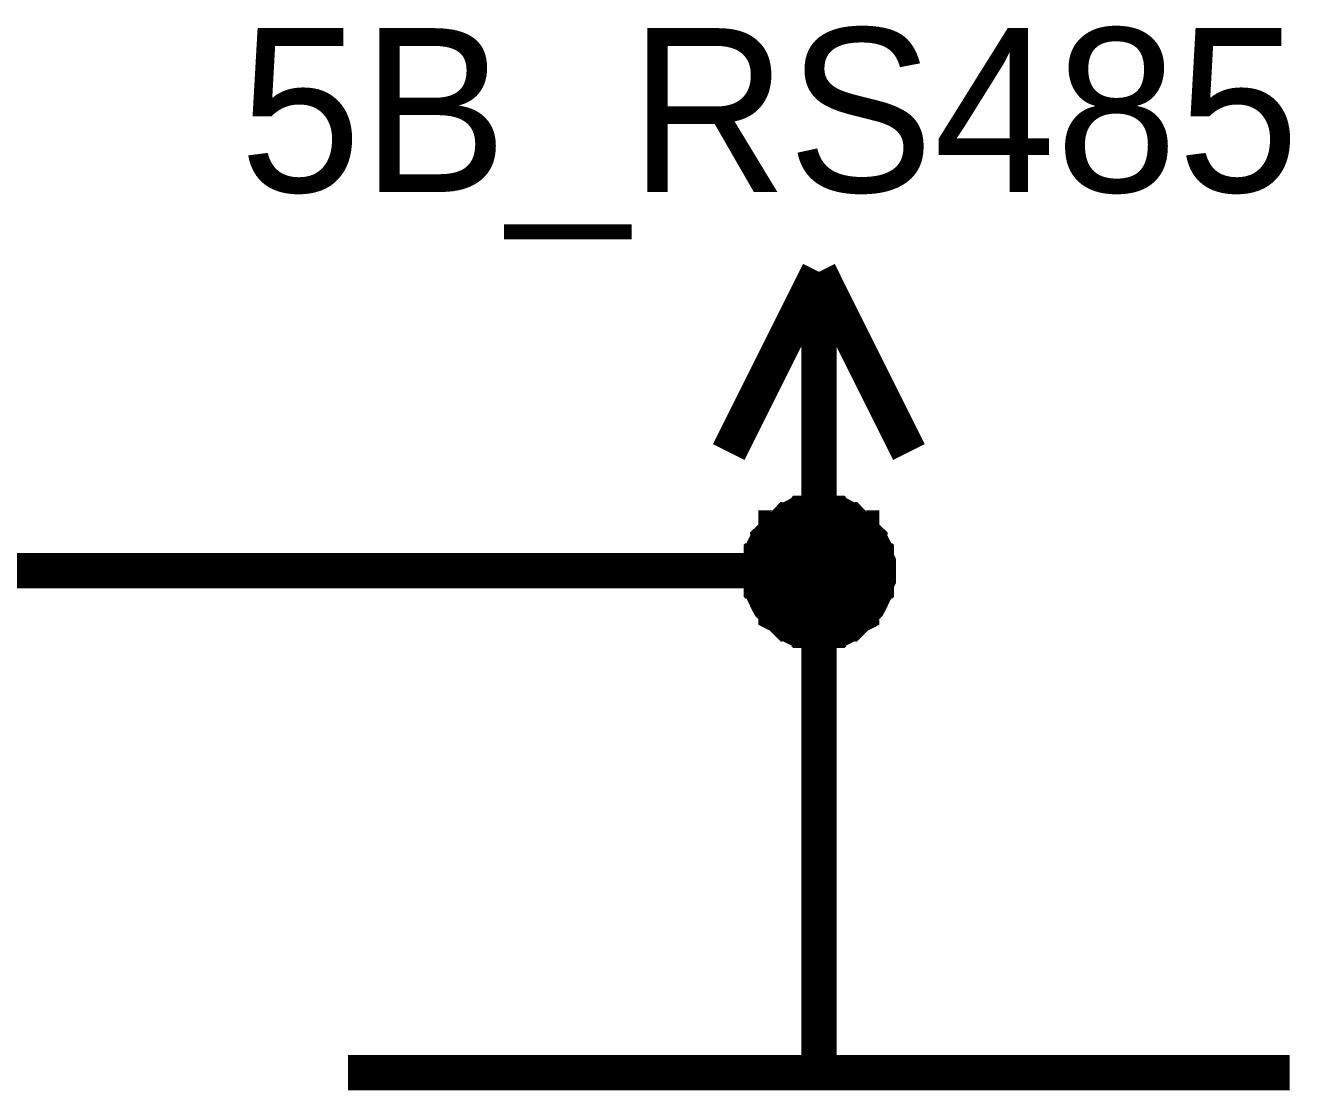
# Model space of a CAD drawing. Extents: x 0 to 594, y 0 to 420.
# Drawn here: x 353.25 to 364.12, y 228.09 to 237.12 of the extents above; entities that cross this region are included whole.
import ezdxf

# ---------------------------------------------------------------- set-up
doc = ezdxf.new("R2010")
doc.units = 0
doc.layers.add('SHEET', color=255, linetype='CONTINUOUS')

msp = doc.modelspace()

# ---------------------------------------------------------------- linework, layer by layer
at = {"layer": 'SHEET'}
for points, const_width in [([(359.981, 235.034), (359.216, 233.505)], 0.3), ([(359.981, 235.034), (360.745, 233.505)], 0.3), ([(359.981, 232.498), (359.981, 235.034)], 0.3), ([(359.477, 232.498), (359.477, 232.515), (359.477, 232.55), (359.477, 232.567), (359.494, 232.602), (359.494, 232.619), (359.494, 232.654), (359.512, 232.671), (359.512, 232.689), (359.529, 232.723), (359.546, 232.741), (359.546, 232.758), (359.564, 232.775), (359.581, 232.793), (359.599, 232.81), (359.616, 232.828), (359.616, 232.862), (359.651, 232.862), (359.668, 232.88), (359.685, 232.897), (359.703, 232.914), (359.72, 232.932), (359.737, 232.932), (359.755, 232.949), (359.79, 232.967), (359.807, 232.967), (359.824, 232.984), (359.859, 232.984), (359.876, 232.984), (359.911, 233.001), (359.928, 233.001), (359.963, 233.001), (359.981, 233.001)], 0.3), ([(359.477, 232.498), (359.477, 232.515), (359.477, 232.55), (359.477, 232.567), (359.494, 232.602), (359.494, 232.619), (359.494, 232.654), (359.512, 232.671), (359.512, 232.689), (359.529, 232.723), (359.546, 232.741), (359.546, 232.758), (359.564, 232.775), (359.581, 232.793), (359.599, 232.81), (359.616, 232.828), (359.616, 232.862), (359.651, 232.862), (359.668, 232.88), (359.685, 232.897), (359.703, 232.914), (359.72, 232.932), (359.737, 232.932), (359.755, 232.949), (359.79, 232.967), (359.807, 232.967), (359.824, 232.984), (359.859, 232.984), (359.876, 232.984), (359.911, 233.001), (359.928, 233.001), (359.963, 233.001), (359.981, 233.001)], 0.3), ([(359.477, 232.498), (359.477, 232.515), (359.477, 232.55), (359.477, 232.567), (359.494, 232.602), (359.494, 232.619), (359.494, 232.654), (359.512, 232.671), (359.512, 232.689), (359.529, 232.723), (359.546, 232.741), (359.546, 232.758), (359.564, 232.775), (359.581, 232.793), (359.599, 232.81), (359.616, 232.828), (359.616, 232.862), (359.651, 232.862), (359.668, 232.88), (359.685, 232.897), (359.703, 232.914), (359.72, 232.932), (359.737, 232.932), (359.755, 232.949), (359.79, 232.967), (359.807, 232.967), (359.824, 232.984), (359.859, 232.984), (359.876, 232.984), (359.911, 233.001), (359.928, 233.001), (359.963, 233.001), (359.981, 233.001)], 0.3), ([(359.477, 232.498), (359.477, 232.515), (359.477, 232.55), (359.477, 232.567), (359.494, 232.602), (359.494, 232.619), (359.494, 232.654), (359.512, 232.671), (359.512, 232.689), (359.529, 232.723), (359.546, 232.741), (359.546, 232.758), (359.564, 232.775), (359.581, 232.793), (359.599, 232.81), (359.616, 232.828), (359.616, 232.862), (359.651, 232.862), (359.668, 232.88), (359.685, 232.897), (359.703, 232.914), (359.72, 232.932), (359.737, 232.932), (359.755, 232.949), (359.79, 232.967), (359.807, 232.967), (359.824, 232.984), (359.859, 232.984), (359.876, 232.984), (359.911, 233.001), (359.928, 233.001), (359.963, 233.001), (359.981, 233.001)], 0.3), ([(359.477, 232.498), (359.477, 232.515), (359.477, 232.55), (359.477, 232.567), (359.494, 232.602), (359.494, 232.619), (359.494, 232.654), (359.512, 232.671), (359.512, 232.689), (359.529, 232.723), (359.546, 232.741), (359.546, 232.758), (359.564, 232.775), (359.581, 232.793), (359.599, 232.81), (359.616, 232.828), (359.616, 232.862), (359.651, 232.862), (359.668, 232.88), (359.685, 232.897), (359.703, 232.914), (359.72, 232.932), (359.737, 232.932), (359.755, 232.949), (359.79, 232.967), (359.807, 232.967), (359.824, 232.984), (359.859, 232.984), (359.876, 232.984), (359.911, 233.001), (359.928, 233.001), (359.963, 233.001), (359.981, 233.001)], 0.3), ([(359.477, 232.498), (359.477, 232.515), (359.477, 232.55), (359.477, 232.567), (359.494, 232.602), (359.494, 232.619), (359.494, 232.654), (359.512, 232.671), (359.512, 232.689), (359.529, 232.723), (359.546, 232.741), (359.546, 232.758), (359.564, 232.775), (359.581, 232.793), (359.599, 232.81), (359.616, 232.828), (359.616, 232.862), (359.651, 232.862), (359.668, 232.88), (359.685, 232.897), (359.703, 232.914), (359.72, 232.932), (359.737, 232.932), (359.755, 232.949), (359.79, 232.967), (359.807, 232.967), (359.824, 232.984), (359.859, 232.984), (359.876, 232.984), (359.911, 233.001), (359.928, 233.001), (359.963, 233.001), (359.981, 233.001)], 0.3), ([(359.477, 232.498), (359.477, 232.515), (359.477, 232.55), (359.477, 232.567), (359.494, 232.602), (359.494, 232.619), (359.494, 232.654), (359.512, 232.671), (359.512, 232.689), (359.529, 232.723), (359.546, 232.741), (359.546, 232.758), (359.564, 232.775), (359.581, 232.793), (359.599, 232.81), (359.616, 232.828), (359.616, 232.862), (359.651, 232.862), (359.668, 232.88), (359.685, 232.897), (359.703, 232.914), (359.72, 232.932), (359.737, 232.932), (359.755, 232.949), (359.79, 232.967), (359.807, 232.967), (359.824, 232.984), (359.859, 232.984), (359.876, 232.984), (359.911, 233.001), (359.928, 233.001), (359.963, 233.001), (359.981, 233.001)], 0.3), ([(359.981, 233.001), (359.981, 233.001)], 0.3), ([(359.981, 233.001), (359.998, 233.001), (360.033, 233.001), (360.05, 233.001), (360.085, 232.984), (360.102, 232.984), (360.137, 232.984), (360.154, 232.967), (360.172, 232.967), (360.206, 232.949), (360.224, 232.932), (360.241, 232.932), (360.258, 232.914), (360.276, 232.897), (360.293, 232.88), (360.31, 232.862), (360.345, 232.862), (360.345, 232.828), (360.363, 232.81), (360.38, 232.793), (360.397, 232.775), (360.415, 232.758), (360.415, 232.741), (360.432, 232.723), (360.449, 232.689), (360.449, 232.671), (360.467, 232.654), (360.467, 232.619), (360.467, 232.602), (360.484, 232.567), (360.484, 232.55), (360.484, 232.515), (360.484, 232.498)], 0.3), ([(359.981, 233.001), (359.981, 233.001)], 0.3), ([(359.981, 233.001), (359.998, 233.001), (360.033, 233.001), (360.05, 233.001), (360.085, 232.984), (360.102, 232.984), (360.137, 232.984), (360.154, 232.967), (360.172, 232.967), (360.206, 232.949), (360.224, 232.932), (360.241, 232.932), (360.258, 232.914), (360.276, 232.897), (360.293, 232.88), (360.31, 232.862), (360.345, 232.862), (360.345, 232.828), (360.363, 232.81), (360.38, 232.793), (360.397, 232.775), (360.415, 232.758), (360.415, 232.741), (360.432, 232.723), (360.449, 232.689), (360.449, 232.671), (360.467, 232.654), (360.467, 232.619), (360.467, 232.602), (360.484, 232.567), (360.484, 232.55), (360.484, 232.515), (360.484, 232.498)], 0.3), ([(359.981, 233.001), (359.981, 233.001)], 0.3), ([(359.981, 233.001), (359.998, 233.001), (360.033, 233.001), (360.05, 233.001), (360.085, 232.984), (360.102, 232.984), (360.137, 232.984), (360.154, 232.967), (360.172, 232.967), (360.206, 232.949), (360.224, 232.932), (360.241, 232.932), (360.258, 232.914), (360.276, 232.897), (360.293, 232.88), (360.31, 232.862), (360.345, 232.862), (360.345, 232.828), (360.363, 232.81), (360.38, 232.793), (360.397, 232.775), (360.415, 232.758), (360.415, 232.741), (360.432, 232.723), (360.449, 232.689), (360.449, 232.671), (360.467, 232.654), (360.467, 232.619), (360.467, 232.602), (360.484, 232.567), (360.484, 232.55), (360.484, 232.515), (360.484, 232.498)], 0.3), ([(359.981, 233.001), (359.981, 233.001)], 0.3), ([(359.981, 233.001), (359.998, 233.001), (360.033, 233.001), (360.05, 233.001), (360.085, 232.984), (360.102, 232.984), (360.137, 232.984), (360.154, 232.967), (360.172, 232.967), (360.206, 232.949), (360.224, 232.932), (360.241, 232.932), (360.258, 232.914), (360.276, 232.897), (360.293, 232.88), (360.31, 232.862), (360.345, 232.862), (360.345, 232.828), (360.363, 232.81), (360.38, 232.793), (360.397, 232.775), (360.415, 232.758), (360.415, 232.741), (360.432, 232.723), (360.449, 232.689), (360.449, 232.671), (360.467, 232.654), (360.467, 232.619), (360.467, 232.602), (360.484, 232.567), (360.484, 232.55), (360.484, 232.515), (360.484, 232.498)], 0.3), ([(359.981, 233.001), (359.981, 233.001)], 0.3), ([(359.981, 233.001), (359.998, 233.001), (360.033, 233.001), (360.05, 233.001), (360.085, 232.984), (360.102, 232.984), (360.137, 232.984), (360.154, 232.967), (360.172, 232.967), (360.206, 232.949), (360.224, 232.932), (360.241, 232.932), (360.258, 232.914), (360.276, 232.897), (360.293, 232.88), (360.31, 232.862), (360.345, 232.862), (360.345, 232.828), (360.363, 232.81), (360.38, 232.793), (360.397, 232.775), (360.415, 232.758), (360.415, 232.741), (360.432, 232.723), (360.449, 232.689), (360.449, 232.671), (360.467, 232.654), (360.467, 232.619), (360.467, 232.602), (360.484, 232.567), (360.484, 232.55), (360.484, 232.515), (360.484, 232.498)], 0.3), ([(359.981, 233.001), (359.981, 233.001)], 0.3), ([(359.981, 233.001), (359.998, 233.001), (360.033, 233.001), (360.05, 233.001), (360.085, 232.984), (360.102, 232.984), (360.137, 232.984), (360.154, 232.967), (360.172, 232.967), (360.206, 232.949), (360.224, 232.932), (360.241, 232.932), (360.258, 232.914), (360.276, 232.897), (360.293, 232.88), (360.31, 232.862), (360.345, 232.862), (360.345, 232.828), (360.363, 232.81), (360.38, 232.793), (360.397, 232.775), (360.415, 232.758), (360.415, 232.741), (360.432, 232.723), (360.449, 232.689), (360.449, 232.671), (360.467, 232.654), (360.467, 232.619), (360.467, 232.602), (360.484, 232.567), (360.484, 232.55), (360.484, 232.515), (360.484, 232.498)], 0.3), ([(359.981, 233.001), (359.981, 233.001)], 0.3), ([(359.981, 233.001), (359.998, 233.001), (360.033, 233.001), (360.05, 233.001), (360.085, 232.984), (360.102, 232.984), (360.137, 232.984), (360.154, 232.967), (360.172, 232.967), (360.206, 232.949), (360.224, 232.932), (360.241, 232.932), (360.258, 232.914), (360.276, 232.897), (360.293, 232.88), (360.31, 232.862), (360.345, 232.862), (360.345, 232.828), (360.363, 232.81), (360.38, 232.793), (360.397, 232.775), (360.415, 232.758), (360.415, 232.741), (360.432, 232.723), (360.449, 232.689), (360.449, 232.671), (360.467, 232.654), (360.467, 232.619), (360.467, 232.602), (360.484, 232.567), (360.484, 232.55), (360.484, 232.515), (360.484, 232.498)], 0.3), ([(359.477, 232.498), (359.477, 232.515), (359.477, 232.55), (359.477, 232.567), (359.494, 232.602), (359.494, 232.619), (359.494, 232.654), (359.512, 232.671), (359.512, 232.689), (359.529, 232.723), (359.546, 232.741), (359.546, 232.758), (359.564, 232.775), (359.581, 232.793), (359.599, 232.81), (359.616, 232.828), (359.616, 232.862), (359.651, 232.862), (359.668, 232.88), (359.685, 232.897), (359.703, 232.914), (359.72, 232.932), (359.737, 232.932), (359.755, 232.949), (359.79, 232.967), (359.807, 232.967), (359.824, 232.984), (359.859, 232.984), (359.876, 232.984), (359.911, 233.001), (359.928, 233.001), (359.963, 233.001), (359.981, 233.001)], 0.0991), ([(359.477, 232.498), (359.477, 232.515), (359.477, 232.55), (359.477, 232.567), (359.494, 232.602), (359.494, 232.619), (359.494, 232.654), (359.512, 232.671), (359.512, 232.689), (359.529, 232.723), (359.546, 232.741), (359.546, 232.758), (359.564, 232.775), (359.581, 232.793), (359.599, 232.81), (359.616, 232.828), (359.616, 232.862), (359.651, 232.862), (359.668, 232.88), (359.685, 232.897), (359.703, 232.914), (359.72, 232.932), (359.737, 232.932), (359.755, 232.949), (359.79, 232.967), (359.807, 232.967), (359.824, 232.984), (359.859, 232.984), (359.876, 232.984), (359.911, 233.001), (359.928, 233.001), (359.963, 233.001), (359.981, 233.001)], 0.0991), ([(359.477, 232.498), (359.477, 232.515), (359.477, 232.55), (359.477, 232.567), (359.494, 232.602), (359.494, 232.619), (359.494, 232.654), (359.512, 232.671), (359.512, 232.689), (359.529, 232.723), (359.546, 232.741), (359.546, 232.758), (359.564, 232.775), (359.581, 232.793), (359.599, 232.81), (359.616, 232.828), (359.616, 232.862), (359.651, 232.862), (359.668, 232.88), (359.685, 232.897), (359.703, 232.914), (359.72, 232.932), (359.737, 232.932), (359.755, 232.949), (359.79, 232.967), (359.807, 232.967), (359.824, 232.984), (359.859, 232.984), (359.876, 232.984), (359.911, 233.001), (359.928, 233.001), (359.963, 233.001), (359.981, 233.001)], 0.0991), ([(359.477, 232.498), (359.477, 232.515), (359.477, 232.55), (359.477, 232.567), (359.494, 232.602), (359.494, 232.619), (359.494, 232.654), (359.512, 232.671), (359.512, 232.689), (359.529, 232.723), (359.546, 232.741), (359.546, 232.758), (359.564, 232.775), (359.581, 232.793), (359.599, 232.81), (359.616, 232.828), (359.616, 232.862), (359.651, 232.862), (359.668, 232.88), (359.685, 232.897), (359.703, 232.914), (359.72, 232.932), (359.737, 232.932), (359.755, 232.949), (359.79, 232.967), (359.807, 232.967), (359.824, 232.984), (359.859, 232.984), (359.876, 232.984), (359.911, 233.001), (359.928, 233.001), (359.963, 233.001), (359.981, 233.001)], 0.0991), ([(359.477, 232.498), (359.477, 232.515), (359.477, 232.55), (359.477, 232.567), (359.494, 232.602), (359.494, 232.619), (359.494, 232.654), (359.512, 232.671), (359.512, 232.689), (359.529, 232.723), (359.546, 232.741), (359.546, 232.758), (359.564, 232.775), (359.581, 232.793), (359.599, 232.81), (359.616, 232.828), (359.616, 232.862), (359.651, 232.862), (359.668, 232.88), (359.685, 232.897), (359.703, 232.914), (359.72, 232.932), (359.737, 232.932), (359.755, 232.949), (359.79, 232.967), (359.807, 232.967), (359.824, 232.984), (359.859, 232.984), (359.876, 232.984), (359.911, 233.001), (359.928, 233.001), (359.963, 233.001), (359.981, 233.001)], 0.0991), ([(359.477, 232.498), (359.477, 232.515), (359.477, 232.55), (359.477, 232.567), (359.494, 232.602), (359.494, 232.619), (359.494, 232.654), (359.512, 232.671), (359.512, 232.689), (359.529, 232.723), (359.546, 232.741), (359.546, 232.758), (359.564, 232.775), (359.581, 232.793), (359.599, 232.81), (359.616, 232.828), (359.616, 232.862), (359.651, 232.862), (359.668, 232.88), (359.685, 232.897), (359.703, 232.914), (359.72, 232.932), (359.737, 232.932), (359.755, 232.949), (359.79, 232.967), (359.807, 232.967), (359.824, 232.984), (359.859, 232.984), (359.876, 232.984), (359.911, 233.001), (359.928, 233.001), (359.963, 233.001), (359.981, 233.001)], 0.0991), ([(359.477, 232.498), (359.477, 232.515), (359.477, 232.55), (359.477, 232.567), (359.494, 232.602), (359.494, 232.619), (359.494, 232.654), (359.512, 232.671), (359.512, 232.689), (359.529, 232.723), (359.546, 232.741), (359.546, 232.758), (359.564, 232.775), (359.581, 232.793), (359.599, 232.81), (359.616, 232.828), (359.616, 232.862), (359.651, 232.862), (359.668, 232.88), (359.685, 232.897), (359.703, 232.914), (359.72, 232.932), (359.737, 232.932), (359.755, 232.949), (359.79, 232.967), (359.807, 232.967), (359.824, 232.984), (359.859, 232.984), (359.876, 232.984), (359.911, 233.001), (359.928, 233.001), (359.963, 233.001), (359.981, 233.001)], 0.0991), ([(359.981, 233.001), (359.981, 233.001)], 0.0991), ([(359.981, 233.001), (359.998, 233.001), (360.033, 233.001), (360.05, 233.001), (360.085, 232.984), (360.102, 232.984), (360.137, 232.984), (360.154, 232.967), (360.172, 232.967), (360.206, 232.949), (360.224, 232.932), (360.241, 232.932), (360.258, 232.914), (360.276, 232.897), (360.293, 232.88), (360.31, 232.862), (360.345, 232.862), (360.345, 232.828), (360.363, 232.81), (360.38, 232.793), (360.397, 232.775), (360.415, 232.758), (360.415, 232.741), (360.432, 232.723), (360.449, 232.689), (360.449, 232.671), (360.467, 232.654), (360.467, 232.619), (360.467, 232.602), (360.484, 232.567), (360.484, 232.55), (360.484, 232.515), (360.484, 232.498)], 0.0991), ([(359.981, 233.001), (359.981, 233.001)], 0.0991), ([(359.981, 233.001), (359.998, 233.001), (360.033, 233.001), (360.05, 233.001), (360.085, 232.984), (360.102, 232.984), (360.137, 232.984), (360.154, 232.967), (360.172, 232.967), (360.206, 232.949), (360.224, 232.932), (360.241, 232.932), (360.258, 232.914), (360.276, 232.897), (360.293, 232.88), (360.31, 232.862), (360.345, 232.862), (360.345, 232.828), (360.363, 232.81), (360.38, 232.793), (360.397, 232.775), (360.415, 232.758), (360.415, 232.741), (360.432, 232.723), (360.449, 232.689), (360.449, 232.671), (360.467, 232.654), (360.467, 232.619), (360.467, 232.602), (360.484, 232.567), (360.484, 232.55), (360.484, 232.515), (360.484, 232.498)], 0.0991), ([(359.981, 233.001), (359.981, 233.001)], 0.0991), ([(359.981, 233.001), (359.998, 233.001), (360.033, 233.001), (360.05, 233.001), (360.085, 232.984), (360.102, 232.984), (360.137, 232.984), (360.154, 232.967), (360.172, 232.967), (360.206, 232.949), (360.224, 232.932), (360.241, 232.932), (360.258, 232.914), (360.276, 232.897), (360.293, 232.88), (360.31, 232.862), (360.345, 232.862), (360.345, 232.828), (360.363, 232.81), (360.38, 232.793), (360.397, 232.775), (360.415, 232.758), (360.415, 232.741), (360.432, 232.723), (360.449, 232.689), (360.449, 232.671), (360.467, 232.654), (360.467, 232.619), (360.467, 232.602), (360.484, 232.567), (360.484, 232.55), (360.484, 232.515), (360.484, 232.498)], 0.0991), ([(359.981, 233.001), (359.981, 233.001)], 0.0991), ([(359.981, 233.001), (359.998, 233.001), (360.033, 233.001), (360.05, 233.001), (360.085, 232.984), (360.102, 232.984), (360.137, 232.984), (360.154, 232.967), (360.172, 232.967), (360.206, 232.949), (360.224, 232.932), (360.241, 232.932), (360.258, 232.914), (360.276, 232.897), (360.293, 232.88), (360.31, 232.862), (360.345, 232.862), (360.345, 232.828), (360.363, 232.81), (360.38, 232.793), (360.397, 232.775), (360.415, 232.758), (360.415, 232.741), (360.432, 232.723), (360.449, 232.689), (360.449, 232.671), (360.467, 232.654), (360.467, 232.619), (360.467, 232.602), (360.484, 232.567), (360.484, 232.55), (360.484, 232.515), (360.484, 232.498)], 0.0991), ([(359.981, 233.001), (359.981, 233.001)], 0.0991), ([(359.981, 233.001), (359.998, 233.001), (360.033, 233.001), (360.05, 233.001), (360.085, 232.984), (360.102, 232.984), (360.137, 232.984), (360.154, 232.967), (360.172, 232.967), (360.206, 232.949), (360.224, 232.932), (360.241, 232.932), (360.258, 232.914), (360.276, 232.897), (360.293, 232.88), (360.31, 232.862), (360.345, 232.862), (360.345, 232.828), (360.363, 232.81), (360.38, 232.793), (360.397, 232.775), (360.415, 232.758), (360.415, 232.741), (360.432, 232.723), (360.449, 232.689), (360.449, 232.671), (360.467, 232.654), (360.467, 232.619), (360.467, 232.602), (360.484, 232.567), (360.484, 232.55), (360.484, 232.515), (360.484, 232.498)], 0.0991), ([(359.981, 233.001), (359.981, 233.001)], 0.0991), ([(359.981, 233.001), (359.998, 233.001), (360.033, 233.001), (360.05, 233.001), (360.085, 232.984), (360.102, 232.984), (360.137, 232.984), (360.154, 232.967), (360.172, 232.967), (360.206, 232.949), (360.224, 232.932), (360.241, 232.932), (360.258, 232.914), (360.276, 232.897), (360.293, 232.88), (360.31, 232.862), (360.345, 232.862), (360.345, 232.828), (360.363, 232.81), (360.38, 232.793), (360.397, 232.775), (360.415, 232.758), (360.415, 232.741), (360.432, 232.723), (360.449, 232.689), (360.449, 232.671), (360.467, 232.654), (360.467, 232.619), (360.467, 232.602), (360.484, 232.567), (360.484, 232.55), (360.484, 232.515), (360.484, 232.498)], 0.0991), ([(359.981, 233.001), (359.981, 233.001)], 0.0991), ([(359.981, 233.001), (359.998, 233.001), (360.033, 233.001), (360.05, 233.001), (360.085, 232.984), (360.102, 232.984), (360.137, 232.984), (360.154, 232.967), (360.172, 232.967), (360.206, 232.949), (360.224, 232.932), (360.241, 232.932), (360.258, 232.914), (360.276, 232.897), (360.293, 232.88), (360.31, 232.862), (360.345, 232.862), (360.345, 232.828), (360.363, 232.81), (360.38, 232.793), (360.397, 232.775), (360.415, 232.758), (360.415, 232.741), (360.432, 232.723), (360.449, 232.689), (360.449, 232.671), (360.467, 232.654), (360.467, 232.619), (360.467, 232.602), (360.484, 232.567), (360.484, 232.55), (360.484, 232.515), (360.484, 232.498)], 0.0991), ([(359.981, 232.498), (347.478, 232.498)], 0.3), ([(359.981, 231.976), (359.963, 231.976), (359.928, 231.976), (359.911, 231.976), (359.876, 231.994), (359.859, 231.994), (359.824, 231.994), (359.807, 232.011), (359.79, 232.011), (359.755, 232.028), (359.737, 232.046), (359.72, 232.046), (359.703, 232.063), (359.685, 232.081), (359.668, 232.098), (359.651, 232.115), (359.616, 232.133), (359.616, 232.15), (359.599, 232.167), (359.581, 232.185), (359.564, 232.202), (359.546, 232.237), (359.546, 232.254), (359.529, 232.272), (359.512, 232.306), (359.512, 232.324), (359.494, 232.341), (359.494, 232.376), (359.494, 232.393), (359.477, 232.428), (359.477, 232.445), (359.477, 232.48), (359.477, 232.498)], 0.3), ([(359.477, 232.498), (359.477, 232.498)], 0.3), ([(359.981, 231.976), (359.963, 231.976), (359.928, 231.976), (359.911, 231.976), (359.876, 231.994), (359.859, 231.994), (359.824, 231.994), (359.807, 232.011), (359.79, 232.011), (359.755, 232.028), (359.737, 232.046), (359.72, 232.046), (359.703, 232.063), (359.685, 232.081), (359.668, 232.098), (359.651, 232.115), (359.616, 232.133), (359.616, 232.15), (359.599, 232.167), (359.581, 232.185), (359.564, 232.202), (359.546, 232.237), (359.546, 232.254), (359.529, 232.272), (359.512, 232.306), (359.512, 232.324), (359.494, 232.341), (359.494, 232.376), (359.494, 232.393), (359.477, 232.428), (359.477, 232.445), (359.477, 232.48), (359.477, 232.498)], 0.3), ([(359.477, 232.498), (359.477, 232.498)], 0.3), ([(359.981, 231.976), (359.963, 231.976), (359.928, 231.976), (359.911, 231.976), (359.876, 231.994), (359.859, 231.994), (359.824, 231.994), (359.807, 232.011), (359.79, 232.011), (359.755, 232.028), (359.737, 232.046), (359.72, 232.046), (359.703, 232.063), (359.685, 232.081), (359.668, 232.098), (359.651, 232.115), (359.616, 232.133), (359.616, 232.15), (359.599, 232.167), (359.581, 232.185), (359.564, 232.202), (359.546, 232.237), (359.546, 232.254), (359.529, 232.272), (359.512, 232.306), (359.512, 232.324), (359.494, 232.341), (359.494, 232.376), (359.494, 232.393), (359.477, 232.428), (359.477, 232.445), (359.477, 232.48), (359.477, 232.498)], 0.3), ([(359.477, 232.498), (359.477, 232.498)], 0.3), ([(359.981, 231.976), (359.963, 231.976), (359.928, 231.976), (359.911, 231.976), (359.876, 231.994), (359.859, 231.994), (359.824, 231.994), (359.807, 232.011), (359.79, 232.011), (359.755, 232.028), (359.737, 232.046), (359.72, 232.046), (359.703, 232.063), (359.685, 232.081), (359.668, 232.098), (359.651, 232.115), (359.616, 232.133), (359.616, 232.15), (359.599, 232.167), (359.581, 232.185), (359.564, 232.202), (359.546, 232.237), (359.546, 232.254), (359.529, 232.272), (359.512, 232.306), (359.512, 232.324), (359.494, 232.341), (359.494, 232.376), (359.494, 232.393), (359.477, 232.428), (359.477, 232.445), (359.477, 232.48), (359.477, 232.498)], 0.3), ([(359.477, 232.498), (359.477, 232.498)], 0.3), ([(359.981, 231.976), (359.963, 231.976), (359.928, 231.976), (359.911, 231.976), (359.876, 231.994), (359.859, 231.994), (359.824, 231.994), (359.807, 232.011), (359.79, 232.011), (359.755, 232.028), (359.737, 232.046), (359.72, 232.046), (359.703, 232.063), (359.685, 232.081), (359.668, 232.098), (359.651, 232.115), (359.616, 232.133), (359.616, 232.15), (359.599, 232.167), (359.581, 232.185), (359.564, 232.202), (359.546, 232.237), (359.546, 232.254), (359.529, 232.272), (359.512, 232.306), (359.512, 232.324), (359.494, 232.341), (359.494, 232.376), (359.494, 232.393), (359.477, 232.428), (359.477, 232.445), (359.477, 232.48), (359.477, 232.498)], 0.3), ([(359.477, 232.498), (359.477, 232.498)], 0.3), ([(359.981, 231.976), (359.963, 231.976), (359.928, 231.976), (359.911, 231.976), (359.876, 231.994), (359.859, 231.994), (359.824, 231.994), (359.807, 232.011), (359.79, 232.011), (359.755, 232.028), (359.737, 232.046), (359.72, 232.046), (359.703, 232.063), (359.685, 232.081), (359.668, 232.098), (359.651, 232.115), (359.616, 232.133), (359.616, 232.15), (359.599, 232.167), (359.581, 232.185), (359.564, 232.202), (359.546, 232.237), (359.546, 232.254), (359.529, 232.272), (359.512, 232.306), (359.512, 232.324), (359.494, 232.341), (359.494, 232.376), (359.494, 232.393), (359.477, 232.428), (359.477, 232.445), (359.477, 232.48), (359.477, 232.498)], 0.3), ([(359.477, 232.498), (359.477, 232.498)], 0.3), ([(359.981, 231.976), (359.963, 231.976), (359.928, 231.976), (359.911, 231.976), (359.876, 231.994), (359.859, 231.994), (359.824, 231.994), (359.807, 232.011), (359.79, 232.011), (359.755, 232.028), (359.737, 232.046), (359.72, 232.046), (359.703, 232.063), (359.685, 232.081), (359.668, 232.098), (359.651, 232.115), (359.616, 232.133), (359.616, 232.15), (359.599, 232.167), (359.581, 232.185), (359.564, 232.202), (359.546, 232.237), (359.546, 232.254), (359.529, 232.272), (359.512, 232.306), (359.512, 232.324), (359.494, 232.341), (359.494, 232.376), (359.494, 232.393), (359.477, 232.428), (359.477, 232.445), (359.477, 232.48), (359.477, 232.498)], 0.3), ([(359.477, 232.498), (359.477, 232.498)], 0.3), ([(359.981, 231.976), (359.963, 231.976), (359.928, 231.976), (359.911, 231.976), (359.876, 231.994), (359.859, 231.994), (359.824, 231.994), (359.807, 232.011), (359.79, 232.011), (359.755, 232.028), (359.737, 232.046), (359.72, 232.046), (359.703, 232.063), (359.685, 232.081), (359.668, 232.098), (359.651, 232.115), (359.616, 232.133), (359.616, 232.15), (359.599, 232.167), (359.581, 232.185), (359.564, 232.202), (359.546, 232.237), (359.546, 232.254), (359.529, 232.272), (359.512, 232.306), (359.512, 232.324), (359.494, 232.341), (359.494, 232.376), (359.494, 232.393), (359.477, 232.428), (359.477, 232.445), (359.477, 232.48), (359.477, 232.498)], 0.0991), ([(359.477, 232.498), (359.477, 232.498)], 0.0991), ([(359.981, 231.976), (359.963, 231.976), (359.928, 231.976), (359.911, 231.976), (359.876, 231.994), (359.859, 231.994), (359.824, 231.994), (359.807, 232.011), (359.79, 232.011), (359.755, 232.028), (359.737, 232.046), (359.72, 232.046), (359.703, 232.063), (359.685, 232.081), (359.668, 232.098), (359.651, 232.115), (359.616, 232.133), (359.616, 232.15), (359.599, 232.167), (359.581, 232.185), (359.564, 232.202), (359.546, 232.237), (359.546, 232.254), (359.529, 232.272), (359.512, 232.306), (359.512, 232.324), (359.494, 232.341), (359.494, 232.376), (359.494, 232.393), (359.477, 232.428), (359.477, 232.445), (359.477, 232.48), (359.477, 232.498)], 0.0991), ([(359.477, 232.498), (359.477, 232.498)], 0.0991), ([(359.981, 231.976), (359.963, 231.976), (359.928, 231.976), (359.911, 231.976), (359.876, 231.994), (359.859, 231.994), (359.824, 231.994), (359.807, 232.011), (359.79, 232.011), (359.755, 232.028), (359.737, 232.046), (359.72, 232.046), (359.703, 232.063), (359.685, 232.081), (359.668, 232.098), (359.651, 232.115), (359.616, 232.133), (359.616, 232.15), (359.599, 232.167), (359.581, 232.185), (359.564, 232.202), (359.546, 232.237), (359.546, 232.254), (359.529, 232.272), (359.512, 232.306), (359.512, 232.324), (359.494, 232.341), (359.494, 232.376), (359.494, 232.393), (359.477, 232.428), (359.477, 232.445), (359.477, 232.48), (359.477, 232.498)], 0.0991), ([(359.477, 232.498), (359.477, 232.498)], 0.0991), ([(359.981, 231.976), (359.963, 231.976), (359.928, 231.976), (359.911, 231.976), (359.876, 231.994), (359.859, 231.994), (359.824, 231.994), (359.807, 232.011), (359.79, 232.011), (359.755, 232.028), (359.737, 232.046), (359.72, 232.046), (359.703, 232.063), (359.685, 232.081), (359.668, 232.098), (359.651, 232.115), (359.616, 232.133), (359.616, 232.15), (359.599, 232.167), (359.581, 232.185), (359.564, 232.202), (359.546, 232.237), (359.546, 232.254), (359.529, 232.272), (359.512, 232.306), (359.512, 232.324), (359.494, 232.341), (359.494, 232.376), (359.494, 232.393), (359.477, 232.428), (359.477, 232.445), (359.477, 232.48), (359.477, 232.498)], 0.0991), ([(359.477, 232.498), (359.477, 232.498)], 0.0991), ([(359.981, 231.976), (359.963, 231.976), (359.928, 231.976), (359.911, 231.976), (359.876, 231.994), (359.859, 231.994), (359.824, 231.994), (359.807, 232.011), (359.79, 232.011), (359.755, 232.028), (359.737, 232.046), (359.72, 232.046), (359.703, 232.063), (359.685, 232.081), (359.668, 232.098), (359.651, 232.115), (359.616, 232.133), (359.616, 232.15), (359.599, 232.167), (359.581, 232.185), (359.564, 232.202), (359.546, 232.237), (359.546, 232.254), (359.529, 232.272), (359.512, 232.306), (359.512, 232.324), (359.494, 232.341), (359.494, 232.376), (359.494, 232.393), (359.477, 232.428), (359.477, 232.445), (359.477, 232.48), (359.477, 232.498)], 0.0991), ([(359.477, 232.498), (359.477, 232.498)], 0.0991), ([(359.981, 231.976), (359.963, 231.976), (359.928, 231.976), (359.911, 231.976), (359.876, 231.994), (359.859, 231.994), (359.824, 231.994), (359.807, 232.011), (359.79, 232.011), (359.755, 232.028), (359.737, 232.046), (359.72, 232.046), (359.703, 232.063), (359.685, 232.081), (359.668, 232.098), (359.651, 232.115), (359.616, 232.133), (359.616, 232.15), (359.599, 232.167), (359.581, 232.185), (359.564, 232.202), (359.546, 232.237), (359.546, 232.254), (359.529, 232.272), (359.512, 232.306), (359.512, 232.324), (359.494, 232.341), (359.494, 232.376), (359.494, 232.393), (359.477, 232.428), (359.477, 232.445), (359.477, 232.48), (359.477, 232.498)], 0.0991), ([(359.477, 232.498), (359.477, 232.498)], 0.0991), ([(359.981, 231.976), (359.963, 231.976), (359.928, 231.976), (359.911, 231.976), (359.876, 231.994), (359.859, 231.994), (359.824, 231.994), (359.807, 232.011), (359.79, 232.011), (359.755, 232.028), (359.737, 232.046), (359.72, 232.046), (359.703, 232.063), (359.685, 232.081), (359.668, 232.098), (359.651, 232.115), (359.616, 232.133), (359.616, 232.15), (359.599, 232.167), (359.581, 232.185), (359.564, 232.202), (359.546, 232.237), (359.546, 232.254), (359.529, 232.272), (359.512, 232.306), (359.512, 232.324), (359.494, 232.341), (359.494, 232.376), (359.494, 232.393), (359.477, 232.428), (359.477, 232.445), (359.477, 232.48), (359.477, 232.498)], 0.0991), ([(359.477, 232.498), (359.477, 232.498)], 0.0991), ([(360.484, 232.498), (360.484, 232.48), (360.484, 232.445), (360.484, 232.428), (360.467, 232.393), (360.467, 232.376), (360.467, 232.341), (360.449, 232.324), (360.449, 232.306), (360.432, 232.272), (360.415, 232.254), (360.415, 232.237), (360.397, 232.202), (360.38, 232.185), (360.363, 232.167), (360.345, 232.15), (360.345, 232.133), (360.31, 232.115), (360.293, 232.098), (360.276, 232.081), (360.258, 232.063), (360.241, 232.046), (360.224, 232.046), (360.206, 232.028), (360.172, 232.011), (360.154, 232.011), (360.137, 231.994), (360.102, 231.994), (360.085, 231.994), (360.05, 231.976), (360.033, 231.976), (359.998, 231.976), (359.981, 231.976)], 0.3), ([(359.981, 228.241), (359.981, 232.498)], 0.3), ([(360.484, 232.498), (360.484, 232.48), (360.484, 232.445), (360.484, 232.428), (360.467, 232.393), (360.467, 232.376), (360.467, 232.341), (360.449, 232.324), (360.449, 232.306), (360.432, 232.272), (360.415, 232.254), (360.415, 232.237), (360.397, 232.202), (360.38, 232.185), (360.363, 232.167), (360.345, 232.15), (360.345, 232.133), (360.31, 232.115), (360.293, 232.098), (360.276, 232.081), (360.258, 232.063), (360.241, 232.046), (360.224, 232.046), (360.206, 232.028), (360.172, 232.011), (360.154, 232.011), (360.137, 231.994), (360.102, 231.994), (360.085, 231.994), (360.05, 231.976), (360.033, 231.976), (359.998, 231.976), (359.981, 231.976)], 0.3), ([(360.484, 232.498), (360.484, 232.48), (360.484, 232.445), (360.484, 232.428), (360.467, 232.393), (360.467, 232.376), (360.467, 232.341), (360.449, 232.324), (360.449, 232.306), (360.432, 232.272), (360.415, 232.254), (360.415, 232.237), (360.397, 232.202), (360.38, 232.185), (360.363, 232.167), (360.345, 232.15), (360.345, 232.133), (360.31, 232.115), (360.293, 232.098), (360.276, 232.081), (360.258, 232.063), (360.241, 232.046), (360.224, 232.046), (360.206, 232.028), (360.172, 232.011), (360.154, 232.011), (360.137, 231.994), (360.102, 231.994), (360.085, 231.994), (360.05, 231.976), (360.033, 231.976), (359.998, 231.976), (359.981, 231.976)], 0.3), ([(360.484, 232.498), (360.484, 232.48), (360.484, 232.445), (360.484, 232.428), (360.467, 232.393), (360.467, 232.376), (360.467, 232.341), (360.449, 232.324), (360.449, 232.306), (360.432, 232.272), (360.415, 232.254), (360.415, 232.237), (360.397, 232.202), (360.38, 232.185), (360.363, 232.167), (360.345, 232.15), (360.345, 232.133), (360.31, 232.115), (360.293, 232.098), (360.276, 232.081), (360.258, 232.063), (360.241, 232.046), (360.224, 232.046), (360.206, 232.028), (360.172, 232.011), (360.154, 232.011), (360.137, 231.994), (360.102, 231.994), (360.085, 231.994), (360.05, 231.976), (360.033, 231.976), (359.998, 231.976), (359.981, 231.976)], 0.3), ([(360.484, 232.498), (360.484, 232.48), (360.484, 232.445), (360.484, 232.428), (360.467, 232.393), (360.467, 232.376), (360.467, 232.341), (360.449, 232.324), (360.449, 232.306), (360.432, 232.272), (360.415, 232.254), (360.415, 232.237), (360.397, 232.202), (360.38, 232.185), (360.363, 232.167), (360.345, 232.15), (360.345, 232.133), (360.31, 232.115), (360.293, 232.098), (360.276, 232.081), (360.258, 232.063), (360.241, 232.046), (360.224, 232.046), (360.206, 232.028), (360.172, 232.011), (360.154, 232.011), (360.137, 231.994), (360.102, 231.994), (360.085, 231.994), (360.05, 231.976), (360.033, 231.976), (359.998, 231.976), (359.981, 231.976)], 0.3), ([(360.484, 232.498), (360.484, 232.48), (360.484, 232.445), (360.484, 232.428), (360.467, 232.393), (360.467, 232.376), (360.467, 232.341), (360.449, 232.324), (360.449, 232.306), (360.432, 232.272), (360.415, 232.254), (360.415, 232.237), (360.397, 232.202), (360.38, 232.185), (360.363, 232.167), (360.345, 232.15), (360.345, 232.133), (360.31, 232.115), (360.293, 232.098), (360.276, 232.081), (360.258, 232.063), (360.241, 232.046), (360.224, 232.046), (360.206, 232.028), (360.172, 232.011), (360.154, 232.011), (360.137, 231.994), (360.102, 231.994), (360.085, 231.994), (360.05, 231.976), (360.033, 231.976), (359.998, 231.976), (359.981, 231.976)], 0.3), ([(360.484, 232.498), (360.484, 232.48), (360.484, 232.445), (360.484, 232.428), (360.467, 232.393), (360.467, 232.376), (360.467, 232.341), (360.449, 232.324), (360.449, 232.306), (360.432, 232.272), (360.415, 232.254), (360.415, 232.237), (360.397, 232.202), (360.38, 232.185), (360.363, 232.167), (360.345, 232.15), (360.345, 232.133), (360.31, 232.115), (360.293, 232.098), (360.276, 232.081), (360.258, 232.063), (360.241, 232.046), (360.224, 232.046), (360.206, 232.028), (360.172, 232.011), (360.154, 232.011), (360.137, 231.994), (360.102, 231.994), (360.085, 231.994), (360.05, 231.976), (360.033, 231.976), (359.998, 231.976), (359.981, 231.976)], 0.3), ([(360.484, 232.498), (360.484, 232.48), (360.484, 232.445), (360.484, 232.428), (360.467, 232.393), (360.467, 232.376), (360.467, 232.341), (360.449, 232.324), (360.449, 232.306), (360.432, 232.272), (360.415, 232.254), (360.415, 232.237), (360.397, 232.202), (360.38, 232.185), (360.363, 232.167), (360.345, 232.15), (360.345, 232.133), (360.31, 232.115), (360.293, 232.098), (360.276, 232.081), (360.258, 232.063), (360.241, 232.046), (360.224, 232.046), (360.206, 232.028), (360.172, 232.011), (360.154, 232.011), (360.137, 231.994), (360.102, 231.994), (360.085, 231.994), (360.05, 231.976), (360.033, 231.976), (359.998, 231.976), (359.981, 231.976)], 0.0991), ([(360.484, 232.498), (360.484, 232.48), (360.484, 232.445), (360.484, 232.428), (360.467, 232.393), (360.467, 232.376), (360.467, 232.341), (360.449, 232.324), (360.449, 232.306), (360.432, 232.272), (360.415, 232.254), (360.415, 232.237), (360.397, 232.202), (360.38, 232.185), (360.363, 232.167), (360.345, 232.15), (360.345, 232.133), (360.31, 232.115), (360.293, 232.098), (360.276, 232.081), (360.258, 232.063), (360.241, 232.046), (360.224, 232.046), (360.206, 232.028), (360.172, 232.011), (360.154, 232.011), (360.137, 231.994), (360.102, 231.994), (360.085, 231.994), (360.05, 231.976), (360.033, 231.976), (359.998, 231.976), (359.981, 231.976)], 0.0991), ([(360.484, 232.498), (360.484, 232.48), (360.484, 232.445), (360.484, 232.428), (360.467, 232.393), (360.467, 232.376), (360.467, 232.341), (360.449, 232.324), (360.449, 232.306), (360.432, 232.272), (360.415, 232.254), (360.415, 232.237), (360.397, 232.202), (360.38, 232.185), (360.363, 232.167), (360.345, 232.15), (360.345, 232.133), (360.31, 232.115), (360.293, 232.098), (360.276, 232.081), (360.258, 232.063), (360.241, 232.046), (360.224, 232.046), (360.206, 232.028), (360.172, 232.011), (360.154, 232.011), (360.137, 231.994), (360.102, 231.994), (360.085, 231.994), (360.05, 231.976), (360.033, 231.976), (359.998, 231.976), (359.981, 231.976)], 0.0991), ([(360.484, 232.498), (360.484, 232.48), (360.484, 232.445), (360.484, 232.428), (360.467, 232.393), (360.467, 232.376), (360.467, 232.341), (360.449, 232.324), (360.449, 232.306), (360.432, 232.272), (360.415, 232.254), (360.415, 232.237), (360.397, 232.202), (360.38, 232.185), (360.363, 232.167), (360.345, 232.15), (360.345, 232.133), (360.31, 232.115), (360.293, 232.098), (360.276, 232.081), (360.258, 232.063), (360.241, 232.046), (360.224, 232.046), (360.206, 232.028), (360.172, 232.011), (360.154, 232.011), (360.137, 231.994), (360.102, 231.994), (360.085, 231.994), (360.05, 231.976), (360.033, 231.976), (359.998, 231.976), (359.981, 231.976)], 0.0991), ([(360.484, 232.498), (360.484, 232.48), (360.484, 232.445), (360.484, 232.428), (360.467, 232.393), (360.467, 232.376), (360.467, 232.341), (360.449, 232.324), (360.449, 232.306), (360.432, 232.272), (360.415, 232.254), (360.415, 232.237), (360.397, 232.202), (360.38, 232.185), (360.363, 232.167), (360.345, 232.15), (360.345, 232.133), (360.31, 232.115), (360.293, 232.098), (360.276, 232.081), (360.258, 232.063), (360.241, 232.046), (360.224, 232.046), (360.206, 232.028), (360.172, 232.011), (360.154, 232.011), (360.137, 231.994), (360.102, 231.994), (360.085, 231.994), (360.05, 231.976), (360.033, 231.976), (359.998, 231.976), (359.981, 231.976)], 0.0991), ([(360.484, 232.498), (360.484, 232.48), (360.484, 232.445), (360.484, 232.428), (360.467, 232.393), (360.467, 232.376), (360.467, 232.341), (360.449, 232.324), (360.449, 232.306), (360.432, 232.272), (360.415, 232.254), (360.415, 232.237), (360.397, 232.202), (360.38, 232.185), (360.363, 232.167), (360.345, 232.15), (360.345, 232.133), (360.31, 232.115), (360.293, 232.098), (360.276, 232.081), (360.258, 232.063), (360.241, 232.046), (360.224, 232.046), (360.206, 232.028), (360.172, 232.011), (360.154, 232.011), (360.137, 231.994), (360.102, 231.994), (360.085, 231.994), (360.05, 231.976), (360.033, 231.976), (359.998, 231.976), (359.981, 231.976)], 0.0991), ([(360.484, 232.498), (360.484, 232.48), (360.484, 232.445), (360.484, 232.428), (360.467, 232.393), (360.467, 232.376), (360.467, 232.341), (360.449, 232.324), (360.449, 232.306), (360.432, 232.272), (360.415, 232.254), (360.415, 232.237), (360.397, 232.202), (360.38, 232.185), (360.363, 232.167), (360.345, 232.15), (360.345, 232.133), (360.31, 232.115), (360.293, 232.098), (360.276, 232.081), (360.258, 232.063), (360.241, 232.046), (360.224, 232.046), (360.206, 232.028), (360.172, 232.011), (360.154, 232.011), (360.137, 231.994), (360.102, 231.994), (360.085, 231.994), (360.05, 231.976), (360.033, 231.976), (359.998, 231.976), (359.981, 231.976)], 0.0991), ([(360.484, 232.498), (360.484, 232.498), (360.484, 232.498), (360.484, 232.498), (360.484, 232.498), (360.484, 232.498), (360.484, 232.498), (360.484, 232.498), (360.484, 232.498), (360.484, 232.498), (360.484, 232.498), (360.484, 232.498), (360.484, 232.498), (360.484, 232.498), (360.484, 232.498), (360.484, 232.498), (360.484, 232.498), (360.484, 232.498), (360.484, 232.498), (360.484, 232.498), (360.484, 232.498), (360.484, 232.498), (360.484, 232.498), (360.484, 232.498), (360.484, 232.498), (360.484, 232.498), (360.484, 232.498), (360.484, 232.498), (360.484, 232.498), (360.484, 232.498), (360.484, 232.498), (360.484, 232.498), (360.484, 232.498)], 0.3), ([(360.484, 232.498), (360.484, 232.498)], 0.3), ([(360.484, 232.498), (360.484, 232.498), (360.484, 232.498), (360.484, 232.498), (360.484, 232.498), (360.484, 232.498), (360.484, 232.498), (360.484, 232.498), (360.484, 232.498), (360.484, 232.498), (360.484, 232.498), (360.484, 232.498), (360.484, 232.498), (360.484, 232.498), (360.484, 232.498), (360.484, 232.498), (360.484, 232.498), (360.484, 232.498), (360.484, 232.498), (360.484, 232.498), (360.484, 232.498), (360.484, 232.498), (360.484, 232.498), (360.484, 232.498), (360.484, 232.498), (360.484, 232.498), (360.484, 232.498), (360.484, 232.498), (360.484, 232.498), (360.484, 232.498), (360.484, 232.498), (360.484, 232.498), (360.484, 232.498)], 0.3), ([(360.484, 232.498), (360.484, 232.498)], 0.3), ([(360.484, 232.498), (360.484, 232.498), (360.484, 232.498), (360.484, 232.498), (360.484, 232.498), (360.484, 232.498), (360.484, 232.498), (360.484, 232.498), (360.484, 232.498), (360.484, 232.498), (360.484, 232.498), (360.484, 232.498), (360.484, 232.498), (360.484, 232.498), (360.484, 232.498), (360.484, 232.498), (360.484, 232.498), (360.484, 232.498), (360.484, 232.498), (360.484, 232.498), (360.484, 232.498), (360.484, 232.498), (360.484, 232.498), (360.484, 232.498), (360.484, 232.498), (360.484, 232.498), (360.484, 232.498), (360.484, 232.498), (360.484, 232.498), (360.484, 232.498), (360.484, 232.498), (360.484, 232.498), (360.484, 232.498)], 0.3), ([(360.484, 232.498), (360.484, 232.498)], 0.3), ([(360.484, 232.498), (360.484, 232.498), (360.484, 232.498), (360.484, 232.498), (360.484, 232.498), (360.484, 232.498), (360.484, 232.498), (360.484, 232.498), (360.484, 232.498), (360.484, 232.498), (360.484, 232.498), (360.484, 232.498), (360.484, 232.498), (360.484, 232.498), (360.484, 232.498), (360.484, 232.498), (360.484, 232.498), (360.484, 232.498), (360.484, 232.498), (360.484, 232.498), (360.484, 232.498), (360.484, 232.498), (360.484, 232.498), (360.484, 232.498), (360.484, 232.498), (360.484, 232.498), (360.484, 232.498), (360.484, 232.498), (360.484, 232.498), (360.484, 232.498), (360.484, 232.498), (360.484, 232.498), (360.484, 232.498)], 0.3), ([(360.484, 232.498), (360.484, 232.498)], 0.3), ([(360.484, 232.498), (360.484, 232.498), (360.484, 232.498), (360.484, 232.498), (360.484, 232.498), (360.484, 232.498), (360.484, 232.498), (360.484, 232.498), (360.484, 232.498), (360.484, 232.498), (360.484, 232.498), (360.484, 232.498), (360.484, 232.498), (360.484, 232.498), (360.484, 232.498), (360.484, 232.498), (360.484, 232.498), (360.484, 232.498), (360.484, 232.498), (360.484, 232.498), (360.484, 232.498), (360.484, 232.498), (360.484, 232.498), (360.484, 232.498), (360.484, 232.498), (360.484, 232.498), (360.484, 232.498), (360.484, 232.498), (360.484, 232.498), (360.484, 232.498), (360.484, 232.498), (360.484, 232.498), (360.484, 232.498)], 0.3), ([(360.484, 232.498), (360.484, 232.498)], 0.3), ([(360.484, 232.498), (360.484, 232.498), (360.484, 232.498), (360.484, 232.498), (360.484, 232.498), (360.484, 232.498), (360.484, 232.498), (360.484, 232.498), (360.484, 232.498), (360.484, 232.498), (360.484, 232.498), (360.484, 232.498), (360.484, 232.498), (360.484, 232.498), (360.484, 232.498), (360.484, 232.498), (360.484, 232.498), (360.484, 232.498), (360.484, 232.498), (360.484, 232.498), (360.484, 232.498), (360.484, 232.498), (360.484, 232.498), (360.484, 232.498), (360.484, 232.498), (360.484, 232.498), (360.484, 232.498), (360.484, 232.498), (360.484, 232.498), (360.484, 232.498), (360.484, 232.498), (360.484, 232.498), (360.484, 232.498)], 0.3), ([(360.484, 232.498), (360.484, 232.498)], 0.3), ([(360.484, 232.498), (360.484, 232.498), (360.484, 232.498), (360.484, 232.498), (360.484, 232.498), (360.484, 232.498), (360.484, 232.498), (360.484, 232.498), (360.484, 232.498), (360.484, 232.498), (360.484, 232.498), (360.484, 232.498), (360.484, 232.498), (360.484, 232.498), (360.484, 232.498), (360.484, 232.498), (360.484, 232.498), (360.484, 232.498), (360.484, 232.498), (360.484, 232.498), (360.484, 232.498), (360.484, 232.498), (360.484, 232.498), (360.484, 232.498), (360.484, 232.498), (360.484, 232.498), (360.484, 232.498), (360.484, 232.498), (360.484, 232.498), (360.484, 232.498), (360.484, 232.498), (360.484, 232.498), (360.484, 232.498)], 0.3), ([(360.484, 232.498), (360.484, 232.498)], 0.3), ([(360.484, 232.498), (360.484, 232.498), (360.484, 232.498), (360.484, 232.498), (360.484, 232.498), (360.484, 232.498), (360.484, 232.498), (360.484, 232.498), (360.484, 232.498), (360.484, 232.498), (360.484, 232.498), (360.484, 232.498), (360.484, 232.498), (360.484, 232.498), (360.484, 232.498), (360.484, 232.498), (360.484, 232.498), (360.484, 232.498), (360.484, 232.498), (360.484, 232.498), (360.484, 232.498), (360.484, 232.498), (360.484, 232.498), (360.484, 232.498), (360.484, 232.498), (360.484, 232.498), (360.484, 232.498), (360.484, 232.498), (360.484, 232.498), (360.484, 232.498), (360.484, 232.498), (360.484, 232.498), (360.484, 232.498)], 0.0991), ([(360.484, 232.498), (360.484, 232.498)], 0.0991), ([(360.484, 232.498), (360.484, 232.498), (360.484, 232.498), (360.484, 232.498), (360.484, 232.498), (360.484, 232.498), (360.484, 232.498), (360.484, 232.498), (360.484, 232.498), (360.484, 232.498), (360.484, 232.498), (360.484, 232.498), (360.484, 232.498), (360.484, 232.498), (360.484, 232.498), (360.484, 232.498), (360.484, 232.498), (360.484, 232.498), (360.484, 232.498), (360.484, 232.498), (360.484, 232.498), (360.484, 232.498), (360.484, 232.498), (360.484, 232.498), (360.484, 232.498), (360.484, 232.498), (360.484, 232.498), (360.484, 232.498), (360.484, 232.498), (360.484, 232.498), (360.484, 232.498), (360.484, 232.498), (360.484, 232.498)], 0.0991), ([(360.484, 232.498), (360.484, 232.498)], 0.0991), ([(360.484, 232.498), (360.484, 232.498), (360.484, 232.498), (360.484, 232.498), (360.484, 232.498), (360.484, 232.498), (360.484, 232.498), (360.484, 232.498), (360.484, 232.498), (360.484, 232.498), (360.484, 232.498), (360.484, 232.498), (360.484, 232.498), (360.484, 232.498), (360.484, 232.498), (360.484, 232.498), (360.484, 232.498), (360.484, 232.498), (360.484, 232.498), (360.484, 232.498), (360.484, 232.498), (360.484, 232.498), (360.484, 232.498), (360.484, 232.498), (360.484, 232.498), (360.484, 232.498), (360.484, 232.498), (360.484, 232.498), (360.484, 232.498), (360.484, 232.498), (360.484, 232.498), (360.484, 232.498), (360.484, 232.498)], 0.0991), ([(360.484, 232.498), (360.484, 232.498)], 0.0991), ([(360.484, 232.498), (360.484, 232.498), (360.484, 232.498), (360.484, 232.498), (360.484, 232.498), (360.484, 232.498), (360.484, 232.498), (360.484, 232.498), (360.484, 232.498), (360.484, 232.498), (360.484, 232.498), (360.484, 232.498), (360.484, 232.498), (360.484, 232.498), (360.484, 232.498), (360.484, 232.498), (360.484, 232.498), (360.484, 232.498), (360.484, 232.498), (360.484, 232.498), (360.484, 232.498), (360.484, 232.498), (360.484, 232.498), (360.484, 232.498), (360.484, 232.498), (360.484, 232.498), (360.484, 232.498), (360.484, 232.498), (360.484, 232.498), (360.484, 232.498), (360.484, 232.498), (360.484, 232.498), (360.484, 232.498)], 0.0991), ([(360.484, 232.498), (360.484, 232.498)], 0.0991), ([(360.484, 232.498), (360.484, 232.498), (360.484, 232.498), (360.484, 232.498), (360.484, 232.498), (360.484, 232.498), (360.484, 232.498), (360.484, 232.498), (360.484, 232.498), (360.484, 232.498), (360.484, 232.498), (360.484, 232.498), (360.484, 232.498), (360.484, 232.498), (360.484, 232.498), (360.484, 232.498), (360.484, 232.498), (360.484, 232.498), (360.484, 232.498), (360.484, 232.498), (360.484, 232.498), (360.484, 232.498), (360.484, 232.498), (360.484, 232.498), (360.484, 232.498), (360.484, 232.498), (360.484, 232.498), (360.484, 232.498), (360.484, 232.498), (360.484, 232.498), (360.484, 232.498), (360.484, 232.498), (360.484, 232.498)], 0.0991), ([(360.484, 232.498), (360.484, 232.498)], 0.0991), ([(360.484, 232.498), (360.484, 232.498), (360.484, 232.498), (360.484, 232.498), (360.484, 232.498), (360.484, 232.498), (360.484, 232.498), (360.484, 232.498), (360.484, 232.498), (360.484, 232.498), (360.484, 232.498), (360.484, 232.498), (360.484, 232.498), (360.484, 232.498), (360.484, 232.498), (360.484, 232.498), (360.484, 232.498), (360.484, 232.498), (360.484, 232.498), (360.484, 232.498), (360.484, 232.498), (360.484, 232.498), (360.484, 232.498), (360.484, 232.498), (360.484, 232.498), (360.484, 232.498), (360.484, 232.498), (360.484, 232.498), (360.484, 232.498), (360.484, 232.498), (360.484, 232.498), (360.484, 232.498), (360.484, 232.498)], 0.0991), ([(360.484, 232.498), (360.484, 232.498)], 0.0991), ([(360.484, 232.498), (360.484, 232.498), (360.484, 232.498), (360.484, 232.498), (360.484, 232.498), (360.484, 232.498), (360.484, 232.498), (360.484, 232.498), (360.484, 232.498), (360.484, 232.498), (360.484, 232.498), (360.484, 232.498), (360.484, 232.498), (360.484, 232.498), (360.484, 232.498), (360.484, 232.498), (360.484, 232.498), (360.484, 232.498), (360.484, 232.498), (360.484, 232.498), (360.484, 232.498), (360.484, 232.498), (360.484, 232.498), (360.484, 232.498), (360.484, 232.498), (360.484, 232.498), (360.484, 232.498), (360.484, 232.498), (360.484, 232.498), (360.484, 232.498), (360.484, 232.498), (360.484, 232.498), (360.484, 232.498)], 0.0991), ([(360.484, 232.498), (360.484, 232.498)], 0.0991), ([(363.974, 228.241), (355.987, 228.241)], 0.3)]:
    msp.add_lwpolyline(points, dxfattribs=dict(at, const_width=const_width))
at = {"layer": 'SHEET', "const_width": 0.508}
msp.add_lwpolyline([(359.746, 232.5, 1), (360.254, 232.5, 1)], format="xyb", close=True, dxfattribs=at)

# ---------------------------------------------------------------- texts
at = {"layer": 'SHEET'}
msp.add_text('5В_RS485', height=1.3898, dxfattribs=at).set_placement((355.066, 235.711))

doc.saveas('drawing.dxf')
